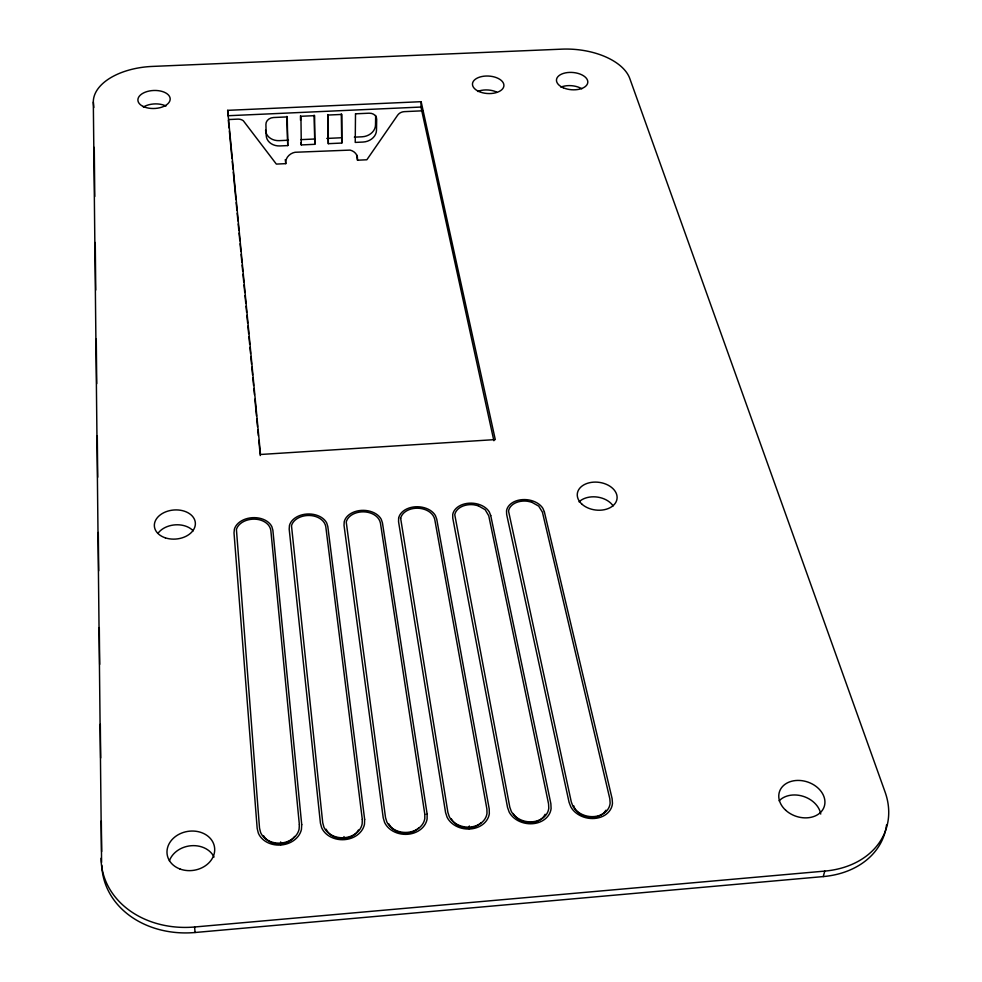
<?xml version="1.0" encoding="UTF-8"?>
<svg xmlns="http://www.w3.org/2000/svg" width="982" height="982" viewBox="0 0 982 982"><rect width="100%" height="100%" fill="white"/><g stroke="black" fill="none" stroke-linecap="round" stroke-linejoin="round"><path stroke-width="1.47" d="M341.294 113.937L341.773 143.053L328.307 143.679L327.706 114.55M341.773 143.053L341.896 114.428L328.258 115.041L328.307 143.679M343.97 839.34L343.982 836.566M375.676 115.471L375.505 125.045A13.429 11.133 -10.1 0 1 362.014 136.805L354.355 137.161M420.959 107.05L421.143 101.686L227.677 110.34L227.898 115.741L420.959 107.05L493.872 440.734M469.114 828.747L469.322 825.972M101.797 865.24A89.608 73.846 -9.2 0 0 195.062 932.507L823.211 876.582L824.794 871.095A88.454 67.918 18.6 0 0 885.089 792.044L629.793 78.523A58.908 32.467 4.6 0 0 561.925 49.149L152.419 66.42A60.602 33.793 -2.4 0 0 93.315 102.103L101.588 862.454M101.036 858.268A89.89 73.908 -9.1 0 0 194.608 926.996L824.794 871.095M288.499 140.217L279.305 140.647A13.503 11.219 -5.8 0 1 265.582 130.09M300.75 139.653L314.535 139.014M326.785 138.437L340.57 137.799M287.763 145.582L279.98 145.937A13.552 11.232 -5.8 0 1 266.208 135.381L265.913 124.383A7.782 6.481 -5.5 0 1 273.524 117.521L287.235 116.907L287.763 145.582L286.83 116.392M301.29 144.943L314.805 144.305L314.608 115.667L300.934 116.281L301.29 144.943L300.958 142.586M422.665 110.806L404.388 111.641A7.721 6.395 -12.4 0 0 397.649 115.176L366.851 159.771L357.522 160.213L357.387 156.985A11.428 9.366 -9.1 0 0 350.132 150.099L295.054 152.271C289.739 153.253 285.038 157.979 285.774 163.638L276.347 164.092L243.352 120.786A7.807 6.493 -3.6 0 0 237.754 119.129L228.671 119.546M573.672 805.731L574.666 808.321A17.332 13.932 11.2 0 0 590.403 817.429A17.332 13.932 11.2 0 0 605.943 810.199M421.143 101.686L495.284 439.592L260.512 454.482L227.677 110.34M356.613 154.935L357.522 160.213M314.805 144.305L314.105 115.164M285.259 159.661L285.774 163.638M93.315 102.103L93.83 107.517M228.34 120.32L229.064 127.93M229.358 130.987L231.961 158.409M232.255 161.465L232.98 169.076M233.274 172.132L235.889 199.555M236.171 202.611L236.895 210.222M237.19 213.278L237.914 220.889M238.209 223.945L238.786 230.034M239.08 233.09L239.804 240.7M240.099 243.757L240.823 251.367M241.106 254.424L241.83 262.034M242.124 265.091L242.701 271.179M242.996 274.236L243.72 281.846M244.015 284.903L244.739 292.513M245.021 295.57L245.758 303.18M246.04 306.237L246.629 312.325M246.912 315.382L247.636 322.992M247.93 326.049L248.655 333.659M248.949 336.716L249.674 344.326M249.956 347.382L250.545 353.471M250.827 356.527L251.552 364.138M251.846 367.194L252.57 374.805M252.865 377.861L253.589 385.472M253.884 388.528L254.461 394.617M254.89 399.195L256.486 415.951M256.781 419.007L257.505 426.63M257.8 429.674L258.376 435.762M258.818 440.341L260.267 455.574M194.608 926.996L195.062 932.507M280.668 841.918L280.754 844.692M300.48 115.778L300.529 120.295M94.26 147.398L94.775 196.498M95.254 242.517L95.757 290.071M96.261 339.171L96.739 383.655M97.279 435.824L97.721 477.24M98.298 532.477L98.703 570.824M99.292 627.584L99.685 664.409M100.311 724.237L100.667 757.994M101.318 820.891L101.649 851.578M143.372 107.026A16.068 9.034 -2.4 0 1 165.983 106.031M477.62 91.461A15.663 8.777 3.2 0 1 496.597 92.026M560.857 87.128A15.626 8.678 4.6 0 1 581.823 88.761M169.383 860.833A23.764 19.652 -9.4 0 1 191.073 845.735A23.764 19.652 -9.4 0 1 214.039 857.041M779.131 800.833A23.384 18.069 18.9 0 1 803.276 796.353A23.384 18.069 18.9 0 1 820.731 814.053M579.049 501.839A19.873 13.957 7.5 0 1 613.099 505.902M158.065 533.226A20.401 14.558 -5 0 1 193.196 530.857M418.798 827.912A17.394 14.313 2.4 0 1 402.595 833.055A17.394 14.313 2.4 0 1 388.909 823.935M545.12 814.262A17.332 14.067 8.6 0 1 529.482 822.683A17.332 14.067 8.6 0 1 513.156 813.489M481.119 822.658A17.345 14.202 5.6 0 1 465.112 827.765A17.345 14.202 5.6 0 1 451.241 818.693M358.467 829.986A17.467 14.399 -0.9 0 1 341.92 838.554A17.467 14.399 -0.9 0 1 326.134 829.201M294.674 836.431A17.566 14.46 -4.3 0 1 278.532 843.919A17.566 14.46 -4.3 0 1 263.495 835.682M886.537 824.966A88.184 67.868 18.7 0 1 823.211 876.582M427.145 814.139L427.109 818.951A22.12 18.167 2.4 0 1 407.812 834.27A22.12 18.167 2.4 0 1 384.613 822.511L383.213 817.822L344.031 525.407L344.216 521.761A19.296 13.809 0.7 0 1 361.278 510.407A19.296 13.809 0.7 0 1 381.225 519.269L382.44 522.817L427.145 814.139M424.813 814.238L424.789 818.669A19.775 16.24 2.4 0 1 407.53 832.355A19.775 16.24 2.4 0 1 386.798 821.86L385.509 817.527L346.241 522.043A17.246 12.349 0.7 0 1 365.967 512.003C372.239 512.751 379.101 516.409 380.439 523.075L424.813 814.238M355.509 113.814L355.226 142.415L362.947 142.059A13.466 11.146 -10.1 0 0 376.487 130.287L376.683 119.325A7.733 6.42 -10.5 0 0 369.097 113.2L355.509 113.814M400.656 518.373L447.866 812.31L449.265 816.619A19.714 16.117 5.6 0 0 470.194 827.053A19.714 16.117 5.6 0 0 486.986 813.452L486.9 809.045L434.744 519.404C433.209 512.764 426.348 509.142 420.038 508.381A17.185 12.275 2.4 0 0 400.656 518.373M398.643 518.091L398.557 521.724L445.583 812.593L447.105 817.269A22.058 18.032 5.6 0 0 470.525 828.955A22.058 18.032 5.6 0 0 489.318 813.722L489.22 808.947L436.732 519.147L435.431 515.611A19.235 13.736 2.4 0 0 415.312 506.798A19.235 13.736 2.4 0 0 398.643 518.091M364.641 819.369L364.482 824.205A22.205 18.29 -0.9 0 1 344.67 839.622A22.205 18.29 -0.9 0 1 321.679 827.801L320.414 823.076L289.187 529.114L289.469 525.444A19.37 13.883 -1 0 1 306.912 514.04A19.37 13.883 -1 0 1 326.699 522.94L327.816 526.512L364.641 819.369M362.309 819.479L362.149 823.935A19.849 16.338 -0.9 0 1 344.449 837.695A19.849 16.338 -0.9 0 1 323.913 827.139L322.734 822.781L291.494 525.726A17.32 12.41 -1 0 1 311.576 515.636C317.812 516.372 324.661 520.079 325.803 526.769L362.309 819.479M301.72 824.635L301.425 829.495A22.34 18.363 -4.2 0 1 281.085 844.999A22.34 18.363 -4.2 0 1 258.327 833.117L257.174 828.366L234.011 532.845L234.391 529.163A19.468 13.932 -2.6 0 1 252.227 517.698A19.468 13.932 -2.6 0 1 271.842 526.634L272.873 530.219L301.72 824.635M299.363 824.745L299.093 829.225A19.971 16.412 -4.2 0 1 280.913 843.059A19.971 16.412 -4.2 0 1 260.586 832.454L259.518 828.072L236.417 529.445A17.406 12.459 -2.6 0 1 256.867 519.306C263.066 520.018 269.903 523.787 270.836 530.489L299.363 824.745M531.532 502.097L527.211 501.201A17.111 12.115 5.5 0 0 508.541 511.094L571.303 801.987L572.923 806.247A19.701 15.81 11.2 0 0 594.233 816.57A19.701 15.81 11.2 0 0 610.141 803.116L609.822 798.759L542.408 512.125L538.688 506.111L531.532 502.097M478.087 505.681L473.778 504.785A17.148 12.201 4 0 0 454.764 514.728L509.793 807.13L511.303 811.414A19.689 15.97 8.5 0 0 532.428 821.787A19.689 15.97 8.5 0 0 548.778 808.272L548.57 803.89L488.741 515.759L485.169 509.707L478.087 505.681M544.372 511.868L542.886 508.369A19.149 13.552 5.5 0 0 522.461 499.629A19.149 13.552 5.5 0 0 506.528 510.824L506.651 514.421L569.057 802.269L570.824 806.885A22.034 17.688 11.2 0 0 594.662 818.448A22.034 17.688 11.2 0 0 612.473 803.386L612.117 798.661L544.372 511.868M490.718 515.501L489.318 511.978A19.186 13.65 4 0 0 469.04 503.201A19.186 13.65 4 0 0 452.739 514.445L452.763 518.066L507.534 807.413L509.167 812.065A22.034 17.872 8.5 0 0 532.809 823.689A22.034 17.872 8.5 0 0 551.098 808.542L550.877 803.792L490.718 515.501M143.004 106.387A16.154 9.01 -2.4 0 0 169.763 101.085A16.154 9.01 -2.4 0 0 149.338 90.995A16.154 9.01 -2.4 0 0 143.004 106.387M478.885 91.498A15.749 8.752 3.2 0 0 503.827 86.355A15.749 8.752 3.2 0 0 481.831 76.535A15.749 8.752 3.2 0 0 478.885 91.498M563.275 87.766A15.712 8.654 4.6 0 0 587.764 82.648A15.712 8.654 4.6 0 0 565.387 72.901A15.712 8.654 4.6 0 0 563.275 87.766M785.649 810.211A23.58 18.093 18.6 0 0 824.193 806.701A23.58 18.093 18.6 0 0 795.727 780.53A23.58 18.093 18.6 0 0 785.649 810.211M179.939 868.984A23.961 19.689 -9.1 0 0 214.677 848.657A23.961 19.689 -9.1 0 0 177.914 834.884A23.961 19.689 -9.1 0 0 179.939 868.984M582.179 504.38A20.008 13.944 7.4 0 0 616.045 501.937A20.008 13.944 7.4 0 0 593.349 482.162A20.008 13.944 7.4 0 0 582.179 504.38M165.357 537.854A20.548 14.558 -4.9 0 0 195.357 523.05A20.548 14.558 -4.9 0 0 163.859 512.678A20.548 14.558 -4.9 0 0 165.357 537.854"/></g></svg>
